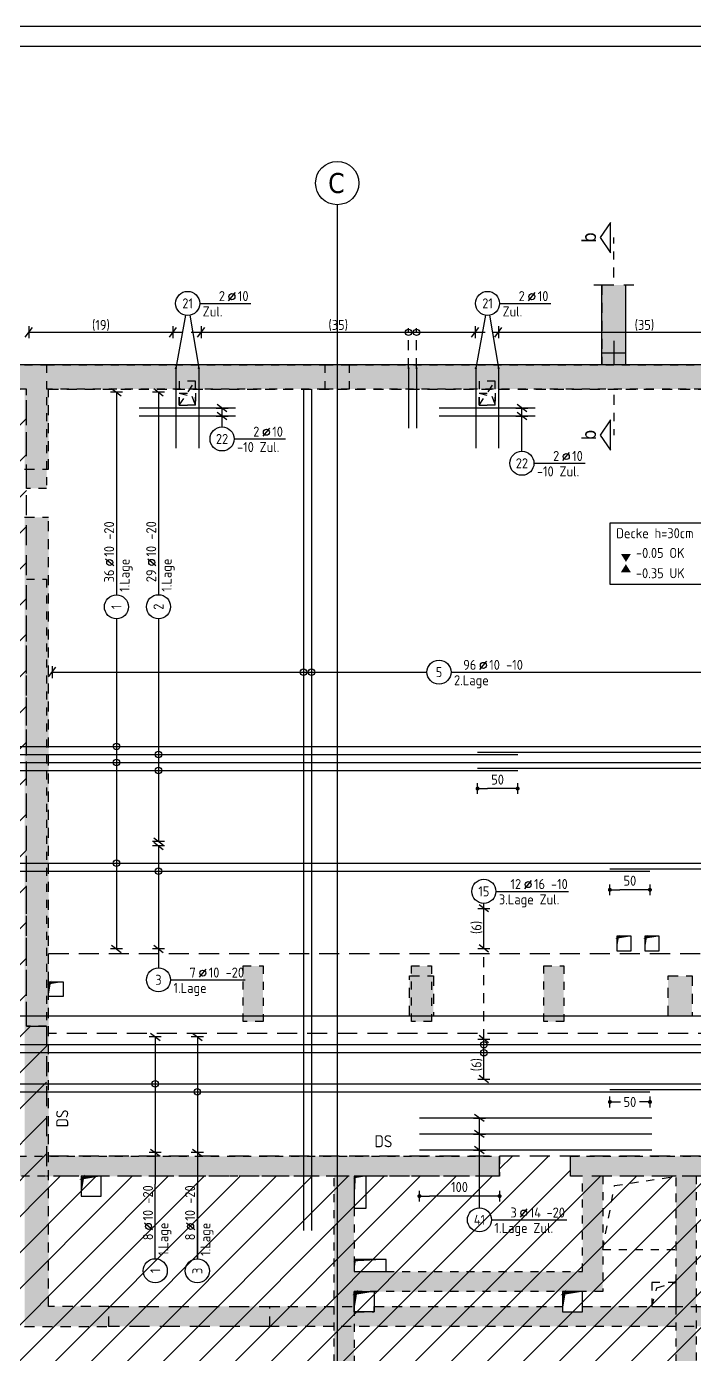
# Model space of a CAD drawing. Extents: x -10 to 81.1, y -14.9 to 49.1.
# Drawn here: x 10.68 to 19.01, y 25.48 to 42.05 of the extents above; entities that cross this region are included whole.
import ezdxf
from ezdxf.enums import TextEntityAlignment as Align

# ---------------------------------------------------------------- set-up
doc = ezdxf.new("R2010")
doc.units = 0
doc.header["$LTSCALE"] = 0.5
for name, pattern in [('AUSGEZOGEN', [1000.01, 1000, 0.01]), ('DASHDOTSMALL', [1.05, 0.5, -0.25, 0.05, -0.25]), ('DASHED', [0.75, 0.5, -0.25]), ('DOT', [0.175, 0.05, -0.125]), ('HIDDEN', [0.375, 0.25, -0.125]), ('HIDDEN2', [0.187, 0.125, -0.062]), ('PUNKT', [0.175, 0.05, -0.125]), ('STRICHLINIE', [0.75, 0.5, -0.25]), ('STRICHPUNKT2', [0.55, 0.25, -0.125, 0.05, -0.125]), ('VERDECKT', [0.375, 0.25, -0.125])]:
    doc.linetypes.add(name, pattern=pattern)
for name, color, linetype in [('1.UG', 7, 'Continuous'), ('ACHSEN', 7, 'Continuous'), ('AFB', 7, 'Continuous'), ('AFU', 7, 'Continuous'), ('BETON', 7, 'Continuous'), ('Brüstung 1.UG', 7, 'Continuous'), ('DD', 7, 'Continuous'), ('DRUEBER', 7, 'Continuous'), ('DS', 7, 'Continuous'), ('grau_hell', 7, 'Continuous'), ('grau_mittel', 7, 'Continuous'), ('HILFE', 7, 'Continuous'), ('koten', 7, 'Continuous'), ('MASSE', 7, 'Continuous'), ('OBJEKT', 7, 'Continuous'), ('RAHMEN', 7, 'Continuous'), ('RND', 7, 'Continuous'), ('SCHATTEN', 7, 'Continuous'), ('SCHNITTE', 7, 'Continuous'), ('SFP_Achsen', 7, 'Continuous'), ('TEXT', 7, 'Continuous'), ('VERDECKT', 7, 'Continuous'), ('VERDECKT2', 7, 'Continuous')]:
    doc.layers.add(name, color=color, linetype=linetype)
doc.styles.add('helv', font='tahoma.ttf')
doc.styles.add('txt', font='isocp.shx')
doc.linetypes.add('AFU_50M', pattern='A,0.45,["/",Standard,S=0.2,R=0,X=-0.01,Y=-0.1],0.07,["/",Standard,S=0.2,R=0,X=-0.01,Y=-0.1],0.45', length=0.97)
doc.dimstyles.new('DOT_I', dxfattribs={"dimscale": 0.5, "dimtxt": 0.25, "dimasz": 0.25, "dimexe": 0.1, "dimexo": 0.3, "dimgap": 0.1, "dimtad": 1, "dimdec": 3, "dimzin": 3, "dimtxsty": 'txt', "dimblk": 'DOT', "dimblk1": 'DOT', "dimblk2": 'DOT', "dimsah": 1, "dimcen": 0.1, "dimse1": 1, "dimse2": 1, "dimazin": 0, "dimtfac": 1, "dimtdec": 4, "dimtix": 1, "dimtmove": 2, "dimatfit": 3, "dimfxl": 0, "dimtvp": 1, "dimtolj": 1, "dimtzin": 0, "dimarcsym": 0})
pattern_1 = [(0, (-9.57269, -37.34887), (0.0396875, 0.079375), [0, -0.079375])]

# ---------------------------------------------------------------- blocks, each defined once
blk = doc.blocks.new('DINA0')
at = {"layer": 'RAHMEN'}
blk.add_line((118.9, 84.1), (0, 84.1), dxfattribs=at)
at = {"layer": 'RAHMEN', "color": 5}
blk.add_line((118.4, 83.6), (2, 83.6), dxfattribs=at)
blk = doc.blocks.new('okrd_o')
at = {"layer": 'koten', "color": 7, "linetype": 'Continuous'}
blk.add_solid([(-0.125, 0.202), (0.125, 0.202), (0, 0)], dxfattribs=at)
at = {"layer": 'koten', "style": 'txt'}
blk.add_attdef('OKRD', (0.25, 0.1), '', height=0.25, dxfattribs=at)
blk = doc.blocks.new('okrd_u')
at = {"layer": 'koten', "color": 7, "linetype": 'Continuous'}
blk.add_solid([(-0.125, -0.202), (0.125, -0.202), (0, 0)], dxfattribs=at)
at = {"layer": 'koten', "style": 'txt'}
blk.add_attdef('OKRD', (0.25, -0.35), '', height=0.25, dxfattribs=at)
blk = doc.blocks.new('lei_gre')
at = {"layer": 'RND', "color": 7, "linetype": 'Continuous'}
for p, q in [((-0.09, -0.12), (0.09, 0.12)), ((0, 0.15), (0, -0.15))]:
    blk.add_line(p, q, dxfattribs=at)
blk = doc.blocks.new('RND_LEI')
at = {"layer": 'RND', "color": 7, "linetype": 'Continuous'}
blk.add_line((1.022, 0.066), (1.19, 0.27), dxfattribs=at)
for centre, radius in [((0, 0), 0.3), ((1.106, 0.168), 0.075)]:
    blk.add_circle(centre, radius, dxfattribs=at)
at = {"layer": 'RND', "color": 7, "linetype": 'Continuous', "style": 'txt'}
blk.add_attdef('POSL', text='', height=0.25, dxfattribs=at).set_placement((0, 0), align=Align.MIDDLE)
blk.add_attdef('ANZ', text='', height=0.25, dxfattribs=at).set_placement((0.931, 0.057), align=Align.RIGHT)
for tag, p in [('DUM', (1.253, 0.057)), ('ABSTD', (1.674, 0.057)), ('POSTXT', (0.374, -0.327))]:
    blk.add_attdef(tag, p, '', height=0.25, dxfattribs=at)
blk = doc.blocks.new('SCHN-2')
at = {"layer": 'SCHNITTE', "color": 6, "linetype": 'Continuous'}
blk.add_lwpolyline([(0.378, 0.088), (0, 0.34), (-0.378, 0.088)], close=True, dxfattribs=at)
at = {"layer": 'SCHNITTE', "color": 1, "linetype": 'DASHDOTSMALL', "style": 'helv'}
blk.add_attdef('SCHN-2', text='', height=0.35, dxfattribs=at).set_placement((0, 0.45), align=Align.CENTER)
blk = doc.blocks.new('DOT')
at = {"layer": 'MASSE', "color": 7, "linetype": 'Continuous'}
for p, q in [((0, 0), (-1, 0)), ((0, 0.54), (0, -0.54))]:
    blk.add_line(p, q, dxfattribs=at)
at = {"layer": 'MASSE', "color": 7, "linetype": 'Continuous', "const_width": 0.2}
blk.add_lwpolyline([(-0.1, 0, 1), (0.1, 0, 1)], format="xyb", close=True, dxfattribs=at)
blk = doc.blocks.new('*D71')
at = {"layer": 'Defpoints', "color": 0, "linetype": 'AUSGEZOGEN', "transparency": 16777216}
for p in [(17.954, 31.277), (17.954, 31.277), (18.454, 31.277)]:
    blk.add_point(p, dxfattribs=at)
at = {"layer": 'MASSE', "color": 0, "linetype": 'AUSGEZOGEN', "lineweight": -2, "transparency": 16777216}
blk.add_line((18.329, 31.277), (18.079, 31.277), dxfattribs=at)
at = {"layer": 'MASSE', "color": 0, "linetype": 'AUSGEZOGEN', "lineweight": -2, "transparency": 16777216, "xscale": 0.125, "yscale": 0.125, "zscale": 0.125, "rotation": 180}
blk.add_blockref('DOT', (17.954, 31.277), dxfattribs=at)
at = {"layer": 'MASSE', "color": 0, "linetype": 'AUSGEZOGEN', "lineweight": -2, "transparency": 16777216, "xscale": 0.125, "yscale": 0.125, "zscale": 0.125}
blk.add_blockref('DOT', (18.454, 31.277), dxfattribs=at)
at = {"layer": 'MASSE', "color": 0, "linetype": 'AUSGEZOGEN', "transparency": 16777216, "insert": (18.204, 31.39), "char_height": 0.125, "attachment_point": 5, "style": 'txt'}
blk.add_mtext('\\A1;50', dxfattribs=at)
blk = doc.blocks.new('*D74')
at = {"layer": 'Defpoints', "color": 0, "linetype": 'AUSGEZOGEN', "transparency": 16777216}
for p in [(17.954, 28.629), (17.954, 28.629), (18.454, 28.629)]:
    blk.add_point(p, dxfattribs=at)
at = {"layer": 'MASSE', "color": 0, "linetype": 'AUSGEZOGEN', "lineweight": -2, "transparency": 16777216}
for p, q in [((18.079, 28.629), (18.086, 28.629)), ((18.329, 28.629), (18.323, 28.629))]:
    blk.add_line(p, q, dxfattribs=at)
at = {"layer": 'MASSE', "color": 0, "linetype": 'AUSGEZOGEN', "lineweight": -2, "transparency": 16777216, "xscale": 0.125, "yscale": 0.125, "zscale": 0.125, "rotation": 180}
blk.add_blockref('DOT', (17.954, 28.629), dxfattribs=at)
at = {"layer": 'MASSE', "color": 0, "linetype": 'AUSGEZOGEN', "lineweight": -2, "transparency": 16777216, "xscale": 0.125, "yscale": 0.125, "zscale": 0.125}
blk.add_blockref('DOT', (18.454, 28.629), dxfattribs=at)
at = {"layer": 'MASSE', "color": 0, "linetype": 'AUSGEZOGEN', "transparency": 16777216, "insert": (18.204, 28.629), "char_height": 0.125, "attachment_point": 5, "style": 'txt'}
blk.add_mtext('\\A1;50', dxfattribs=at)
blk = doc.blocks.new('*D78')
at = {"layer": 'Defpoints', "color": 0, "linetype": 'AUSGEZOGEN', "transparency": 16777216}
for p in [(16.304, 32.54), (16.304, 32.54), (16.804, 32.54)]:
    blk.add_point(p, dxfattribs=at)
at = {"layer": 'MASSE', "color": 0, "linetype": 'AUSGEZOGEN', "lineweight": -2, "transparency": 16777216}
blk.add_line((16.679, 32.54), (16.429, 32.54), dxfattribs=at)
at = {"layer": 'MASSE', "color": 0, "linetype": 'AUSGEZOGEN', "lineweight": -2, "transparency": 16777216, "xscale": 0.125, "yscale": 0.125, "zscale": 0.125, "rotation": 180}
blk.add_blockref('DOT', (16.304, 32.54), dxfattribs=at)
at = {"layer": 'MASSE', "color": 0, "linetype": 'AUSGEZOGEN', "lineweight": -2, "transparency": 16777216, "xscale": 0.125, "yscale": 0.125, "zscale": 0.125}
blk.add_blockref('DOT', (16.804, 32.54), dxfattribs=at)
at = {"layer": 'MASSE', "color": 0, "linetype": 'AUSGEZOGEN', "transparency": 16777216, "insert": (16.554, 32.652), "char_height": 0.125, "attachment_point": 5, "style": 'txt'}
blk.add_mtext('\\A1;50', dxfattribs=at)
blk = doc.blocks.new('*D81')
at = {"layer": 'Defpoints', "color": 0, "linetype": 'AUSGEZOGEN', "transparency": 16777216}
for p in [(15.579, 27.454), (15.579, 27.454), (16.579, 27.454)]:
    blk.add_point(p, dxfattribs=at)
at = {"layer": 'MASSE', "color": 0, "linetype": 'AUSGEZOGEN', "lineweight": -2, "transparency": 16777216}
blk.add_line((16.454, 27.454), (15.704, 27.454), dxfattribs=at)
at = {"layer": 'MASSE', "color": 0, "linetype": 'AUSGEZOGEN', "lineweight": -2, "transparency": 16777216, "xscale": 0.125, "yscale": 0.125, "zscale": 0.125, "rotation": 180}
blk.add_blockref('DOT', (15.579, 27.454), dxfattribs=at)
at = {"layer": 'MASSE', "color": 0, "linetype": 'AUSGEZOGEN', "lineweight": -2, "transparency": 16777216, "xscale": 0.125, "yscale": 0.125, "zscale": 0.125}
blk.add_blockref('DOT', (16.579, 27.454), dxfattribs=at)
at = {"layer": 'MASSE', "color": 0, "linetype": 'AUSGEZOGEN', "transparency": 16777216, "insert": (16.079, 27.567), "char_height": 0.125, "attachment_point": 5, "style": 'txt'}
blk.add_mtext('\\A1;100', dxfattribs=at)

msp = doc.modelspace()

# ---------------------------------------------------------------- hatches: boundary and pattern name
at = {"layer": '1.UG', "linetype": 'DOT'}
h = msp.add_hatch(dxfattribs=at)
h.set_pattern_fill('DOTS', scale=0.05, double=1)
h.set_pattern_definition(pattern_1)
h.paths.add_polyline_path([(32.3895, 25.8013), (32.3895, 25.5513), (33.9795, 25.5513), (33.9795, 23.5763), (32.3895, 23.5763), (32.3895, 23.3263), (37.1795, 23.3263), (37.1795, 24.0363), (36.9295, 24.0363), (36.9295, 23.5763), (34.2295, 23.5763), (34.2295, 25.5513), (36.9295, 25.5513), (36.9295, 25.0863), (37.1795, 25.0863), (37.1795, 25.951), (36.9295, 25.951), (36.9295, 25.8013)], flags=17)
h.paths.add_polyline_path([(13.3545, 23.3263), (13.3545, 23.5763), (9.5895, 23.5763), (9.5895, 23.3263)], flags=17)
h.paths.add_polyline_path([(4.6895, 25.7213), (4.6895, 37.5263), (8.1795, 37.5263), (8.1795, 29.5763), (9.5545, 29.5763), (9.5545, 29.8263), (8.4295, 29.8263), (8.4295, 37.5263), (10.6795, 37.5263), (10.6795, 36.2863), (10.9295, 36.2863), (10.9295, 37.8263), (4.5295, 37.8263), (4.5295, 30.7513), (4.4795, 30.7513), (4.4795, 26.0213), (4.0245, 26.0213), (4.0245, 25.7213)])
h.paths.add_polyline_path([(10.9295, 35.1513), (10.6795, 35.1513), (10.6795, 29.5763), (10.9295, 29.5763)])
h.paths.add_polyline_path([(43.1545, 23.6013), (43.1545, 23.3013), (43.4545, 23.3013), (43.4545, 23.6013)])
h.paths.add_polyline_path([(43.4545, 30.3263), (43.1545, 30.3263), (43.1545, 29.5763), (43.4545, 29.5763)])
h.paths.add_polyline_path([(43.4545, 37.8263), (36.9295, 37.8263), (36.9295, 36.2863), (37.1795, 36.2863), (37.1795, 37.5263), (39.4295, 37.5263), (39.4295, 29.8263), (38.3045, 29.8263), (38.3045, 29.5763), (39.6795, 29.5763), (39.6795, 37.5263), (43.1545, 37.5263), (43.1545, 32.8263), (43.4545, 32.8263)])
h.paths.add_polyline_path([(36.9295, 29.8263), (35.8795, 29.8263), (35.8795, 29.5763), (37.1795, 29.5763), (37.1795, 35.1513), (36.9295, 35.1513)])
h.paths.add_polyline_path([(34.2295, 29.6313), (34.4795, 29.6313), (34.4795, 30.3263), (34.2295, 30.3263)])
h.paths.add_polyline_path([(32.3795, 30.3263), (32.1295, 30.3263), (32.1295, 29.6313), (32.3795, 29.6313)])
h.paths.add_polyline_path([(30.7295, 30.3263), (30.4795, 30.3263), (30.4795, 29.6313), (30.7295, 29.6313)])
h.paths.add_polyline_path([(28.6295, 30.3263), (28.3795, 30.3263), (28.3795, 29.6313), (28.6295, 29.6313)])
h.paths.add_polyline_path([(26.7295, 29.6313), (26.9795, 29.6313), (26.9795, 30.3263), (26.7295, 30.3263)])
h.paths.add_polyline_path([(24.6295, 29.6313), (24.8795, 29.6313), (24.8795, 30.3263), (24.6295, 30.3263)])
h.paths.add_polyline_path([(22.9795, 29.6313), (23.2295, 29.6313), (23.2295, 30.3263), (22.9795, 30.3263)])
h.paths.add_polyline_path([(21.1295, 30.3263), (20.8795, 30.3263), (20.8795, 29.6313), (21.1295, 29.6313)])
h.paths.add_polyline_path([(19.2295, 29.6313), (19.4795, 29.6313), (19.4795, 30.3263), (19.2295, 30.3263)])
h.paths.add_polyline_path([(17.1295, 29.6313), (17.3795, 29.6313), (17.3795, 30.3263), (17.1295, 30.3263)])
h.paths.add_polyline_path([(15.7295, 30.3263), (15.4795, 30.3263), (15.4795, 29.6313), (15.7295, 29.6313)])
h.paths.add_polyline_path([(13.6295, 30.3263), (13.3795, 30.3263), (13.3795, 29.6313), (13.6295, 29.6313)])
h.paths.add_polyline_path([(14.7045, 37.8263), (14.4045, 37.8263), (14.4045, 37.5263), (14.7045, 37.5263)])
h.paths.add_polyline_path([(21.9045, 37.5263), (22.2045, 37.5263), (22.2045, 37.8263), (21.9045, 37.8263)])
h.paths.add_polyline_path([(29.7045, 37.8263), (29.4045, 37.8263), (29.4045, 37.5263), (29.7045, 37.5263)])
h.paths.add_polyline_path([(31.1045, 23.5763), (19.0295, 23.5763), (19.0295, 27.7013), (20.2295, 27.7013), (20.2295, 27.9513), (17.4645, 27.9513), (17.4645, 27.7013), (17.6145, 27.7013), (17.6145, 26.5113), (14.7645, 26.5113), (14.7645, 27.7013), (16.5795, 27.7013), (16.5795, 27.9513), (8.1795, 27.9513), (8.1795, 23.3263), (8.5795, 23.3263), (8.5795, 23.5763), (8.4295, 23.5763), (8.4295, 27.7013), (14.5145, 27.7013), (14.5145, 23.5763), (14.3645, 23.5763), (14.3645, 23.3263), (14.9145, 23.3263), (14.9145, 23.5763), (14.7645, 23.5763), (14.7645, 26.2613), (17.8645, 26.2613), (17.8645, 27.7013), (18.7795, 27.7013), (18.7795, 23.5763), (15.9245, 23.5763), (15.9245, 23.3263), (31.5045, 23.3263), (31.5045, 23.5763), (31.3545, 23.5763), (31.3545, 25.5513), (31.5045, 25.5513), (31.5045, 25.8013), (31.3545, 25.8013), (31.3545, 27.7013), (36.9295, 27.7013), (36.9295, 26.836), (37.1795, 26.836), (37.1795, 27.9513), (31.1045, 27.9513)])
h.paths.add_polyline_path([(4.4795, 22.3263), (4.6895, 22.3263), (4.6895, 23.6713), (4.0245, 23.6713), (4.0245, 23.3713), (4.4795, 23.3713)])
at = {"layer": 'Brüstung 1.UG', "linetype": 'DOT'}
h = msp.add_hatch(dxfattribs=at)
h.set_pattern_fill('DOTS', color=102, scale=0.05, double=1)
h.set_pattern_definition(pattern_1)
h.paths.add_polyline_path([(14.4045, 37.5263), (14.4045, 37.8263), (10.9295, 37.8263), (10.9295, 37.5263)])
h.paths.add_polyline_path([(21.9045, 37.5263), (21.9045, 37.8263), (14.7045, 37.8263), (14.7045, 37.5263)])
h.paths.add_polyline_path([(29.4045, 37.5263), (29.4045, 37.8263), (22.2045, 37.8263), (22.2045, 37.5263)])
h.paths.add_polyline_path([(36.9295, 37.5263), (36.9295, 37.8263), (29.7045, 37.8263), (29.7045, 37.5263)])
h.paths.add_polyline_path([(43.4545, 29.5763), (43.1545, 29.5763), (43.1545, 23.6013), (43.4545, 23.6013)])
h.paths.add_polyline_path([(43.1545, 22.3263), (43.4545, 22.3263), (43.4545, 23.3013), (43.1545, 23.3013)])
at = {"layer": 'grau_hell', "linetype": 'AUSGEZOGEN'}
h = msp.add_hatch(dxfattribs=at)
h.set_pattern_fill('ANSI31', color=9, scale=0.1, style=0, double=1)
h.set_pattern_definition([(45, (-0.26874, 0.16787), (-0.2245064, 0.2245064), [])])
h.paths.add_polyline_path([(34.2295, 25.5513), (36.9295, 25.5513), (36.9295, 23.5763), (34.2295, 23.5763)], flags=16)
h.paths.add_polyline_path([(10.9295, 27.7013), (10.9295, 29.5763), (10.6795, 29.5763), (10.6795, 37.5263), (8.1795, 37.5263), (8.1795, 32.6613), (6.7295, 32.6613), (6.7295, 32.1963), (6.2045, 32.1963), (6.2045, 32.6135), (4.4545, 32.6135), (4.4545, 30.7513), (4.4045, 30.7513), (4.4045, 26.0213), (4.0245, 26.0213), (4.0245, 23.3713), (4.4045, 23.3713), (4.4045, 22.3263), (43.4545, 22.3263), (43.4545, 33.6135), (41.7045, 33.6135), (41.7045, 33.1963), (41.1295, 33.1963), (41.1295, 33.6613), (39.6795, 33.6613), (39.6795, 37.5263), (37.1795, 37.5263), (37.1795, 29.5763), (35.8795, 29.5763), (35.8795, 27.7013), (31.3545, 27.7013), (31.3545, 23.3263), (20.2295, 23.3263), (20.2295, 27.7013), (17.4645, 27.7013), (17.4645, 27.9513), (16.5795, 27.9513), (16.5795, 27.7013)])
at = {"layer": 'grau_mittel'}
h = msp.add_hatch(color=61, dxfattribs=at)
h.paths.add_polyline_path([(11.7045, 26.0763), (11.7045, 25.8263), (13.7145, 25.8263), (13.7145, 26.0763)])
h.paths.add_polyline_path([(20.7295, 26.0763), (20.7295, 25.8263), (22.6795, 25.8263), (22.6795, 26.0763), (22.1795, 26.0763), (22.1795, 30.2813), (21.9295, 30.2813), (21.9295, 26.0763)])
h.paths.add_polyline_path([(17.6145, 26.0763), (17.6145, 26.0113), (17.3645, 26.0113), (17.3645, 26.0763), (15.0145, 26.0763), (15.0145, 26.0113), (14.7645, 26.0113), (14.7645, 26.0763), (13.7145, 26.0763), (13.7145, 25.8263), (20.1295, 25.8263), (20.1295, 26.0763)])
h.paths.add_polyline_path([(26.9045, 33.2212), (27.2045, 33.2212), (27.2045, 38.8263), (26.9045, 38.8263), (26.9045, 37.8263), (24.5595, 37.8263), (24.5595, 37.5263), (26.9045, 37.5263)])
h.paths.add_polyline_path([(27.2045, 32.6212), (26.9045, 32.6212), (26.9045, 26.0763), (23.2795, 26.0763), (23.2795, 25.8263), (27.2045, 25.8263)])
for points in [[(18.1545, 38.8263), (17.8545, 38.8263), (17.8545, 38.0713), (18.1545, 38.0713)], [(15.7545, 30.2013), (15.4545, 30.2013), (15.4545, 29.7013), (15.7545, 29.7013)], [(18.6795, 29.7013), (18.9795, 29.7013), (18.9795, 30.2013), (18.6795, 30.2013)]]:
    msp.add_hatch(color=61, dxfattribs=at).paths.add_polyline_path(points)
h = msp.add_hatch(color=61, dxfattribs=at)
h.paths.add_polyline_path([(10.6545, 36.5263), (10.9545, 36.5263), (10.9545, 37.5263), (19.2645, 37.5263), (19.2645, 37.8263), (18.1545, 37.8263), (18.1545, 38.0713), (17.8545, 38.0713), (17.8545, 37.8263), (10.6545, 37.8263)])
h.paths.add_polyline_path([(10.9545, 35.9262), (10.6545, 35.9262), (10.6545, 25.8263), (11.7045, 25.8263), (11.7045, 26.0763), (10.9545, 26.0763)])

# ---------------------------------------------------------------- linework, layer by layer
at = {"layer": '1.UG', "color": 7, "linetype": 'PUNKT', "lineweight": -2}
for points in [[(4.4545, 37.8263), (10.9295, 37.8263), (10.9295, 36.2863), (10.6795, 36.2863), (10.6795, 37.5263), (8.4295, 37.5263), (8.4295, 29.8263), (9.5545, 29.8263), (9.5545, 29.5763), (8.1795, 29.5763), (8.1795, 37.5263), (4.6895, 37.5263), (4.6895, 25.7213), (4.0245, 25.7213), (4.0245, 26.0213), (4.4795, 26.0213), (4.4795, 30.7513), (4.5295, 30.7513), (4.5295, 37.8263)], [(8.1795, 27.9513), (16.5795, 27.9513), (16.5795, 27.7013), (14.7645, 27.7013), (14.7645, 26.5113), (17.6145, 26.5113), (17.6145, 27.7013), (17.4645, 27.7013), (17.4645, 27.9513), (20.2295, 27.9513), (20.2295, 27.7013), (19.0295, 27.7013), (19.0295, 23.5763), (31.1045, 23.5763)], [(31.5045, 23.3263), (15.9245, 23.3263), (15.9245, 23.5763), (18.7795, 23.5763), (18.7795, 27.7013), (17.8645, 27.7013), (17.8645, 26.2613), (14.7645, 26.2613), (14.7645, 23.5763), (14.9145, 23.5763), (14.9145, 23.3263), (14.3645, 23.3263), (14.3645, 23.5763), (14.5145, 23.5763), (14.5145, 27.7013), (8.4295, 27.7013)]]:
    msp.add_lwpolyline(points, dxfattribs=at)
for points in [[(14.4045, 37.8263), (14.7045, 37.8263), (14.7045, 37.5263), (14.4045, 37.5263)], [(10.6795, 35.1513), (10.9295, 35.1513), (10.9295, 29.5763), (10.6795, 29.5763)], [(13.3795, 30.3263), (13.6295, 30.3263), (13.6295, 29.6313), (13.3795, 29.6313)], [(15.4795, 30.3263), (15.7295, 30.3263), (15.7295, 29.6313), (15.4795, 29.6313)], [(17.1295, 30.3263), (17.3795, 30.3263), (17.3795, 29.6313), (17.1295, 29.6313)]]:
    msp.add_lwpolyline(points, close=True, dxfattribs=at)
at = {"layer": 'ACHSEN', "color": 140, "linetype": 'AUSGEZOGEN'}
for p, q in [((14.5545, 39.8263), (14.5545, 22.3263)), ((43.4545, 37.8263), (2.2545, 37.8263)), ((43.4545, 29.7013), (2.2545, 29.7013))]:
    msp.add_line(p, q, dxfattribs=at)
at = {"layer": 'AFB', "color": 1, "linetype": 'AUSGEZOGEN'}
msp.add_line((18.0045, 38.1263), (18.0045, 37.8263), dxfattribs=at)
at = {"layer": 'AFU', "color": 8, "linetype": 'AFU_50M'}
msp.add_line((17.8545, 37.9763), (18.1545, 37.9763), dxfattribs=at)
at = {"layer": 'BETON', "color": 6, "linetype": 'AUSGEZOGEN'}
for p, q in [((17.8545, 37.8263), (17.8545, 38.8263)), ((18.1545, 37.8263), (18.1545, 38.8263)), ((17.8545, 37.8263), (4.4545, 37.8263)), ((26.9045, 37.8263), (18.1545, 37.8263))]:
    msp.add_line(p, q, dxfattribs=at)
for points in [[(18.2195, 30.6963), (18.0395, 30.6963), (18.0395, 30.5163), (18.2195, 30.5163)], [(18.3895, 30.5163), (18.5695, 30.5163), (18.5695, 30.6963), (18.3895, 30.6963)], [(10.9545, 30.1263), (11.1345, 30.1263), (11.1345, 29.9463), (10.9545, 29.9463)], [(11.3595, 27.4513), (11.6095, 27.4513), (11.6095, 27.7013), (11.3595, 27.7013)], [(14.9145, 27.7013), (14.7645, 27.7013), (14.7645, 27.3013), (14.9145, 27.3013)], [(15.1645, 26.6613), (14.7645, 26.6613), (14.7645, 26.5113), (15.1645, 26.5113)], [(15.0145, 26.0113), (14.7645, 26.0113), (14.7645, 26.2613), (15.0145, 26.2613)], [(17.3645, 26.0113), (17.6145, 26.0113), (17.6145, 26.2613), (17.3645, 26.2613)]]:
    msp.add_lwpolyline(points, close=True, dxfattribs=at)
at = {"layer": 'Brüstung 1.UG', "color": 102, "linetype": 'DOT'}
for p, q in [((10.9295, 37.8263), (14.4045, 37.8263)), ((14.7045, 37.8263), (21.9045, 37.8263)), ((14.4045, 37.5263), (10.9295, 37.5263)), ((21.9045, 37.5263), (14.7045, 37.5263))]:
    msp.add_line(p, q, dxfattribs=at)
at = {"layer": 'DD', "color": 7, "linetype": 'HIDDEN2'}
for p, q in [((12.5845, 37.4763), (12.7412, 37.4361)), ((16.3245, 37.4763), (16.4812, 37.4361)), ((12.7412, 37.4361), (12.7845, 37.3263)), ((16.4812, 37.4361), (16.5245, 37.3263)), ((18.0135, 27.5855), (18.7795, 27.7013)), ((17.8645, 26.7863), (18.0135, 27.5855)), ((18.5403, 26.3106), (18.7795, 26.3763)), ((18.4795, 26.0763), (18.5403, 26.3106))]:
    msp.add_line(p, q, dxfattribs=at)
for points in [[(12.5845, 37.4763), (12.7845, 37.4763), (12.7845, 37.3263), (12.5845, 37.3263)], [(16.3245, 37.4763), (16.5245, 37.4763), (16.5245, 37.3263), (16.3245, 37.3263)], [(17.8645, 26.7863), (18.7795, 26.7863), (18.7795, 27.7013), (17.8645, 27.7013)], [(18.7795, 26.3763), (18.4795, 26.3763), (18.4795, 26.0763), (18.7795, 26.0763)]]:
    msp.add_lwpolyline(points, close=True, dxfattribs=at)
at = {"layer": 'DRUEBER', "color": 7, "linetype": 'PUNKT'}
for p, q in [((12.5845, 37.3263), (12.7845, 37.6263)), ((16.3245, 37.3263), (16.5245, 37.6263))]:
    msp.add_line(p, q, dxfattribs=at)
for points in [[(12.5845, 37.3263), (12.7845, 37.3263), (12.7845, 37.6263), (12.5845, 37.6263)], [(16.3245, 37.3263), (16.5245, 37.3263), (16.5245, 37.6263), (16.3245, 37.6263)]]:
    msp.add_lwpolyline(points, close=True, dxfattribs=at)
at = {"layer": 'DS', "color": 1, "linetype": 'DASHED'}
for p, q in [((10.6795, 29.5763), (10.6795, 37.5263)), ((10.6795, 29.5763), (10.9295, 29.5763)), ((10.9295, 29.5763), (10.9295, 27.7013)), ((20.5793, 27.9513), (10.9545, 27.9513)), ((16.5795, 27.7013), (16.5795, 27.9513)), ((17.4645, 27.7013), (17.4645, 27.9513)), ((16.5795, 27.7013), (10.9295, 27.7013)), ((20.2295, 27.7013), (17.4645, 27.7013))]:
    msp.add_line(p, q, dxfattribs=at)
at = {"layer": 'grau_hell', "color": 9}
for points in [[(10.9545, 27.7013), (10.9545, 27.9513), (16.5795, 27.7013), (16.5795, 27.9513)], [(17.4645, 27.7013), (17.4645, 27.9513), (20.2295, 27.7013), (20.2295, 27.9513)]]:
    msp.add_solid(points, dxfattribs=at)
at = {"layer": 'HILFE', "color": 102, "linetype": 'DASHED'}
msp.add_line((17.7545, 38.8263), (18.2545, 38.8263), dxfattribs=at)
at = {"layer": 'OBJEKT', "color": 7, "linetype": 'DASHED'}
for p, q in [((10.9545, 30.4813), (21.9295, 30.4813)), ((21.9295, 29.4813), (10.9545, 29.4813))]:
    msp.add_line(p, q, dxfattribs=at)
at = {"layer": 'OBJEKT', "color": 1, "linetype": 'AUSGEZOGEN'}
msp.add_lwpolyline([(17.9594, 35.8557), (19.1258, 35.8557), (19.1258, 35.0861), (17.9594, 35.0861)], close=True, dxfattribs=at)
at = {"layer": 'RND', "color": 7, "linetype": 'AUSGEZOGEN'}
for p, q in [((12.8383, 38.595), (13.4783, 38.595)), ((16.5783, 38.595), (17.2183, 38.595)), ((10.7084, 38.2344), (12.5052, 38.2344)), ((12.8583, 38.2344), (16.2743, 38.2344)), ((16.5638, 38.2344), (20.0427, 38.2344)), ((11.8001, 37.4883), (11.8001, 34.9579)), ((12.3248, 37.4882), (12.3248, 34.9595)), ((13.2673, 36.9029), (13.9073, 36.9029)), ((17.0073, 36.5994), (17.6473, 36.5994)), ((11.8001, 34.6579), (11.8001, 30.5401)), ((12.3248, 34.6595), (12.3248, 31.8807)), ((10.9979, 33.993), (15.6734, 33.993)), ((15.9734, 33.993), (20.5391, 33.993)), ((12.3248, 31.8244), (12.3248, 30.5409)), ((16.5324, 31.2573), (17.4387, 31.2573)), ((16.3824, 31.0448), (16.3824, 31.1073)), ((16.3824, 30.5448), (16.3824, 31.0448)), ((12.3248, 30.5409), (12.3248, 30.3027)), ((12.4748, 30.1527), (13.406, 30.1527)), ((12.2845, 29.4416), (12.2845, 27.9962)), ((12.8092, 29.4413), (12.8092, 27.996)), ((16.3824, 28.9127), (16.3824, 29.4127)), ((12.2845, 27.9962), (12.2845, 27.6035)), ((12.8092, 27.996), (12.8092, 26.6711)), ((12.2845, 26.6722), (12.2845, 27.6035)), ((12.8092, 26.6711), (12.8092, 27.6023)), ((16.4777, 27.1578), (17.4155, 27.1578))]:
    msp.add_line(p, q, dxfattribs=at)
at = {"layer": 'RND', "color": 102, "linetype": 'AUSGEZOGEN'}
for p, q in [((12.6616, 38.4474), (12.5418, 37.7863)), ((12.7137, 38.4471), (12.8272, 37.7863)), ((16.4016, 38.4474), (16.2818, 37.7863)), ((16.4537, 38.4471), (16.5672, 37.7863)), ((13.1173, 37.0529), (13.1173, 37.2869)), ((16.8573, 36.7494), (16.8573, 37.2869)), ((16.3277, 27.3078), (16.3277, 28.4281))]:
    msp.add_line(p, q, dxfattribs=at)
at = {"layer": 'RND', "color": 102, "linetype": 'VERDECKT'}
for p, q in [((15.4437, 37.7863), (15.4437, 38.2844)), ((15.5437, 37.7863), (15.5437, 38.2844))]:
    msp.add_line(p, q, dxfattribs=at)
at = {"layer": 'RND', "color": 7, "linetype": 'VERDECKT'}
for p, q in [((12.5052, 38.2344), (12.8583, 38.2344)), ((16.2743, 38.2344), (16.5638, 38.2344)), ((16.3824, 29.4127), (16.3824, 30.5448))]:
    msp.add_line(p, q, dxfattribs=at)
at = {"layer": 'RND', "color": 7, "linetype": 'AUSGEZOGEN'}
for points, const_width in [([(12.5348, 37.7863, 1), (12.5488, 37.7863, 1)], 0.014), ([(12.8342, 37.7863, -1), (12.8202, 37.7863, -1)], 0.014), ([(15.4374, 37.7863, 1), (15.4499, 37.7863, 1)], 0.0125), ([(15.5374, 37.7863, 1), (15.5499, 37.7863, 1)], 0.0125), ([(16.2748, 37.7863, 1), (16.2888, 37.7863, 1)], 0.014), ([(16.5742, 37.7863, -1), (16.5602, 37.7863, -1)], 0.014)]:
    msp.add_lwpolyline(points, format="xyb", close=True, dxfattribs=dict(at, const_width=const_width))
at = {"layer": 'RND', "color": 1, "linetype": 'AUSGEZOGEN'}
for points in [[(12.5418, 37.7863), (12.5418, 36.7863)], [(12.8272, 37.7863), (12.8272, 36.7863)], [(15.4437, 37.7863), (15.4437, 37.0363)], [(15.5437, 37.7863), (15.5437, 37.0363)], [(16.2818, 37.7863), (16.2818, 36.7863)], [(16.5672, 37.7863), (16.5672, 36.7863)], [(14.1331, 37.5263), (14.1331, 27.0263)], [(14.2331, 37.5263), (14.2331, 27.0263)], [(13.2845, 37.2869), (12.0845, 37.2869)], [(13.2845, 37.1869), (12.0845, 37.1869)], [(17.0245, 37.2869), (15.8245, 37.2869)], [(17.0245, 37.1869), (15.8245, 37.1869)], [(10.0545, 33.066), (21.0545, 33.066)], [(16.3045, 32.9932), (27.3045, 32.9932)], [(10.0545, 32.966), (16.8045, 32.966)], [(10.0545, 32.866), (21.0545, 32.866)], [(10.0545, 32.766), (16.8045, 32.766)], [(16.3045, 32.7932), (27.3045, 32.7932)], [(10.0545, 31.6089), (21.0545, 31.6089)], [(10.0545, 31.5089), (18.4545, 31.5089)], [(17.9545, 31.5361), (28.9545, 31.5361)], [(20.8045, 29.3427), (9.6545, 29.3427)], [(20.8045, 29.2427), (9.6545, 29.2427)], [(10.0545, 28.8551), (21.0545, 28.8551)], [(10.0545, 28.7551), (18.4545, 28.7551)], [(17.9545, 28.7823), (28.9545, 28.7823)], [(18.4795, 28.4281), (15.5795, 28.4281)], [(18.4795, 28.2281), (15.5795, 28.2281)], [(18.4795, 28.0281), (15.5795, 28.0281)]]:
    msp.add_lwpolyline(points, dxfattribs=at)
at = {"layer": 'RND', "color": 7, "linetype": 'AUSGEZOGEN'}
for centre in [(15.4437, 38.2344), (15.5437, 38.2344), (14.1331, 33.993), (14.2331, 33.993), (11.8001, 33.066), (12.3248, 32.966), (11.8001, 32.866), (12.3248, 32.766), (11.8001, 31.6089), (12.3248, 31.5089), (16.3824, 29.3427), (16.3824, 29.2427), (12.2845, 28.8551), (12.8092, 28.7551)]:
    msp.add_circle(centre, 0.04, dxfattribs=at)
at = {"layer": 'SCHATTEN', "color": 1, "linetype": 'AUSGEZOGEN'}
for points in [[(18.0395, 30.5163, 0, 0.0294, 0), (18.0541, 30.6951, 0, 0, 0), (18.0407, 30.6816, 0.0294, 0, 0), (18.2195, 30.6963, 0, 0, 0)], [(18.3895, 30.5163, 0, 0.0294, 0), (18.4041, 30.6951, 0, 0, 0), (18.3907, 30.6816, 0.0294, 0, 0), (18.5695, 30.6963, 0, 0, 0)], [(10.9545, 29.9463, 0, 0.0294, 0), (10.9691, 30.1251, 0, 0, 0), (10.9557, 30.1116, 0.0294, 0, 0), (11.1345, 30.1263, 0, 0, 0)], [(11.3595, 27.4513, 0, 0.0408, 0), (11.3798, 27.6996, 0, 0, 0), (11.3611, 27.6809, 0.0408, 0, 0), (11.6095, 27.7013, 0, 0, 0)], [(14.7645, 27.3013, 0, 0.0224, 0), (14.7756, 27.7009, 0, 0, 0), (14.7655, 27.6891, 0.0245, 0, 0), (14.9145, 27.7013, 0, 0, 0)], [(14.7645, 26.5113, 0, 0.0245, 0), (14.7766, 26.6603, 0, 0, 0), (14.7648, 26.6501, 0.0224, 0, 0), (15.1645, 26.6613, 0, 0, 0)], [(14.7645, 26.0113, 0, 0.0408, 0), (14.7848, 26.2596, 0, 0, 0), (14.7661, 26.2409, 0.0408, 0, 0), (15.0145, 26.2613, 0, 0, 0)], [(17.3645, 26.0113, 0, 0.0408, 0), (17.3848, 26.2596, 0, 0, 0), (17.3661, 26.2409, 0.0408, 0, 0), (17.6145, 26.2613, 0, 0, 0)]]:
    msp.add_lwpolyline(points, format="xyseb", dxfattribs=at)
at = {"layer": 'SCHNITTE', "color": 6, "linetype": 'STRICHPUNKT2'}
for p, q in [((18.0045, 38.9167), (18.0045, 39.4167)), ((18.0045, 37.4522), (18.0045, 36.9522))]:
    msp.add_line(p, q, dxfattribs=at)
at = {"layer": 'SFP_Achsen', "color": 7, "linetype": 'AUSGEZOGEN'}
msp.add_circle((14.5545, 40.0967), 0.2705, dxfattribs=at)
at = {"layer": 'VERDECKT', "color": 7, "linetype": 'VERDECKT', "lineweight": -2}
for p, q in [((17.8545, 38.8263), (17.8545, 37.8263)), ((18.1545, 37.8263), (18.1545, 38.8263)), ((17.8545, 37.8263), (10.6545, 37.8263)), ((19.2645, 37.8263), (18.1545, 37.8263)), ((10.9545, 37.5263), (19.2645, 37.5263)), ((10.9545, 36.5263), (10.9545, 37.5263)), ((10.9545, 26.0763), (10.9545, 35.9262)), ((15.4545, 30.2013), (15.7545, 30.2013)), ((15.4545, 29.7013), (15.4545, 30.2013)), ((15.7545, 30.2013), (15.7545, 29.7013)), ((18.6795, 30.2013), (18.9795, 30.2013)), ((18.6795, 29.7013), (18.6795, 30.2013)), ((18.9795, 30.2013), (18.9795, 29.7013)), ((15.7545, 29.7013), (15.4545, 29.7013)), ((18.9795, 29.7013), (18.6795, 29.7013)), ((11.7045, 26.0763), (10.9545, 26.0763)), ((11.7045, 25.8263), (11.7045, 26.0763)), ((13.7145, 25.8263), (13.7145, 26.0763)), ((13.7145, 26.0763), (14.7645, 26.0763)), ((15.0145, 26.0763), (17.3645, 26.0763)), ((17.6145, 26.0763), (20.1295, 26.0763)), ((10.6545, 25.8263), (11.7045, 25.8263)), ((20.1295, 25.8263), (13.7145, 25.8263))]:
    msp.add_line(p, q, dxfattribs=at)
at = {"layer": 'VERDECKT', "color": 7, "linetype": 'HIDDEN'}
for p, q in [((10.6545, 36.5263), (10.9545, 36.5263)), ((10.6545, 35.9262), (10.9545, 35.9262)), ((14.7645, 26.0763), (14.7645, 26.0113)), ((15.0145, 26.0113), (15.0145, 26.0763)), ((17.3645, 26.0763), (17.3645, 26.0113)), ((17.6145, 26.0113), (17.6145, 26.0763)), ((14.7645, 26.0113), (15.0145, 26.0113)), ((17.3645, 26.0113), (17.6145, 26.0113))]:
    msp.add_line(p, q, dxfattribs=at)
at = {"layer": 'VERDECKT2', "color": 7, "linetype": 'STRICHLINIE', "lineweight": -2}
for p, q in [((11.7045, 26.0763), (13.7145, 26.0763)), ((13.7145, 25.8263), (11.7045, 25.8263))]:
    msp.add_line(p, q, dxfattribs=at)

# ---------------------------------------------------------------- block references
at = {"xscale": 0.5, "yscale": 0.5, "zscale": 0.5}
msp.add_blockref('DINA0', (0, 0), dxfattribs=at)
at = {"layer": 'koten', "color": 6, "linetype": 'AUSGEZOGEN', "xscale": 0.5, "yscale": 0.5, "zscale": 0.5}
for name, p, values in [('okrd_o', (18.1547, 35.3684), {'OKRD': '-0.05 OK'}), ('okrd_u', (18.1537, 35.34), {'OKRD': '-0.35 UK'})]:
    msp.add_blockref(name, p, dxfattribs=at).add_auto_attribs(values)
at = {"layer": 'RND', "color": 7, "linetype": 'AUSGEZOGEN', "xscale": 0.5, "yscale": 0.5, "zscale": 0.5}
for p, values in [((12.6883, 38.595), {'POSL': '21', 'DUM': '10', 'ANZ': '2', 'POSTXT': 'Zul.'}), ((16.4283, 38.595), {'POSL': '21', 'DUM': '10', 'ANZ': '2', 'POSTXT': 'Zul.'}), ((13.1173, 36.9029), {'POSL': '22', 'DUM': '10', 'ANZ': '2', 'POSTXT': '-10 Zul.'}), ((16.8573, 36.5994), {'POSL': '22', 'DUM': '10', 'ANZ': '2', 'POSTXT': '-10 Zul.'}), ((15.8234, 33.993), {'POSL': '5', 'DUM': '10', 'ANZ': '96', 'ABSTD': '-10', 'POSTXT': '2.Lage'}), ((16.3824, 31.2573), {'POSL': '15', 'DUM': '16', 'ANZ': '12', 'ABSTD': '-10', 'POSTXT': '3.Lage Zul.'}), ((12.3248, 30.1527), {'POSL': '3', 'DUM': '10', 'ANZ': '7', 'ABSTD': '-20', 'POSTXT': '1.Lage'}), ((16.3277, 27.1578), {'POSL': '41', 'DUM': '14', 'ANZ': '3', 'ABSTD': '-20', 'POSTXT': '1.Lage Zul.'})]:
    msp.add_blockref('RND_LEI', p, dxfattribs=at).add_auto_attribs(values)
for p in [(10.7084, 38.2344), (12.5052, 38.2344), (12.8583, 38.2344), (16.2743, 38.2344), (16.5638, 38.2344), (10.9979, 33.993)]:
    msp.add_blockref('lei_gre', p, dxfattribs=at)
for p, rotation in [((11.8001, 37.4883), 270), ((12.3248, 37.4882), 270), ((13.1173, 37.2869), 90), ((16.8573, 37.2869), 90), ((13.1173, 37.1869), 90), ((16.8573, 37.1869), 90), ((12.3248, 31.8807), 270), ((12.3248, 31.8244), 270), ((16.3824, 31.0448), 90), ((11.8001, 30.5401), 270), ((12.3248, 30.5409), 270), ((16.3824, 30.5448), 90), ((12.2845, 29.4416), 270), ((12.8092, 29.4413), 270), ((16.3824, 29.4127), 90), ((16.3824, 28.9127), 90), ((16.3277, 28.4281), 90), ((16.3277, 28.2281), 90), ((12.2845, 27.9962), 270), ((12.8092, 27.996), 270), ((16.3277, 28.0281), 90)]:
    msp.add_blockref('lei_gre', p, dxfattribs=dict(at, rotation=rotation))
at = {"layer": 'RND', "color": 7, "linetype": 'AUSGEZOGEN', "xscale": 0.5, "yscale": 0.5, "zscale": 0.5, "rotation": 90}
for p, values in [((11.8001, 34.8079), {'POSL': '1', 'DUM': '10', 'ANZ': '36', 'ABSTD': '-20', 'POSTXT': '1.Lage'}), ((12.3248, 34.8095), {'POSL': '2', 'DUM': '10', 'ANZ': '29', 'ABSTD': '-20', 'POSTXT': '1.Lage'}), ((12.2845, 26.5222), {'POSL': '1', 'DUM': '10', 'ANZ': '8', 'ABSTD': '-20', 'POSTXT': '1.Lage'}), ((12.8092, 26.5211), {'POSL': '3', 'DUM': '10', 'ANZ': '8', 'ABSTD': '-20', 'POSTXT': '1.Lage'})]:
    msp.add_blockref('RND_LEI', p, dxfattribs=at).add_auto_attribs(values)
at = {"layer": 'SCHNITTE', "color": 6, "linetype": 'STRICHPUNKT2', "xscale": 0.5, "yscale": 0.5, "zscale": 0.5, "rotation": 90}
for p in [(18.0045, 39.4167), (18.0045, 36.9522)]:
    msp.add_blockref('SCHN-2', p, dxfattribs=at).add_auto_attribs({'SCHN-2': 'b'})

# ---------------------------------------------------------------- texts
at = {"layer": 'RND', "color": 7, "linetype": 'AUSGEZOGEN', "style": 'txt'}
for s, p in [('(19)', (11.6068, 38.3269)), ('(35)', (14.5663, 38.3269)), ('(35)', (18.3853, 38.3269))]:
    msp.add_text(s, height=0.125, dxfattribs=at).set_placement(p, align=Align.MIDDLE)
for p in [(16.2899, 30.807), (16.2899, 29.0937)]:
    msp.add_text('(6)', height=0.125, rotation=90, dxfattribs=at).set_placement(p, align=Align.MIDDLE)
at = {"layer": 'SFP_Achsen', "color": 6, "linetype": 'AUSGEZOGEN', "style": 'helv'}
msp.add_text('C', height=0.25, dxfattribs=at).set_placement((14.4404, 39.9723))
at = {"layer": 'TEXT', "color": 1, "linetype": 'AUSGEZOGEN', "style": 'txt'}
for s, height, p in [('Decke h=30cm', 0.125, (18.033, 35.6643)), ('DS', 0.15, (15.0191, 28.0636))]:
    msp.add_text(s, height=height, dxfattribs=at).set_placement(p)
msp.add_text('DS', height=0.15, rotation=90, dxfattribs=at).set_placement((11.1988, 28.3112))

# ---------------------------------------------------------------- dimensions: what is measured, and where the dimension line sits
at = {"layer": 'MASSE', "color": 7, "linetype": 'AUSGEZOGEN'}
for base, p1, p2, picture, middle in [((16.3045, 32.5395), (16.8045, 32.5395), (16.3045, 32.5395), '*D78', (16.5545, 32.652)), ((17.9545, 31.2774), (18.4545, 31.2774), (17.9545, 31.2774), '*D71', (18.2045, 31.3899)), ((15.5795, 27.454), (16.5795, 27.454), (15.5795, 27.454), '*D81', (16.0795, 27.5665))]:
    dim = msp.add_linear_dim(base=base, p1=p1, p2=p2, dimstyle='DOT_I', override={"dimdec": 0, "dimlfac": 100}, dxfattribs=at)
    dim.commit()
    dim.dimension.update_dxf_attribs({"geometry": picture, "text_midpoint": middle})
dim = msp.add_linear_dim(base=(17.9545, 28.6294), p1=(18.4545, 28.6294), p2=(17.9545, 28.6294), dimstyle='DOT_I', override={"dimdec": 0, "dimlfac": 100}, dxfattribs=at)
dim.commit()
dim.dimension.update_dxf_attribs({"geometry": '*D74', "text_midpoint": (18.2045, 28.6294), "dimtype": 160})

doc.saveas('drawing.dxf')
